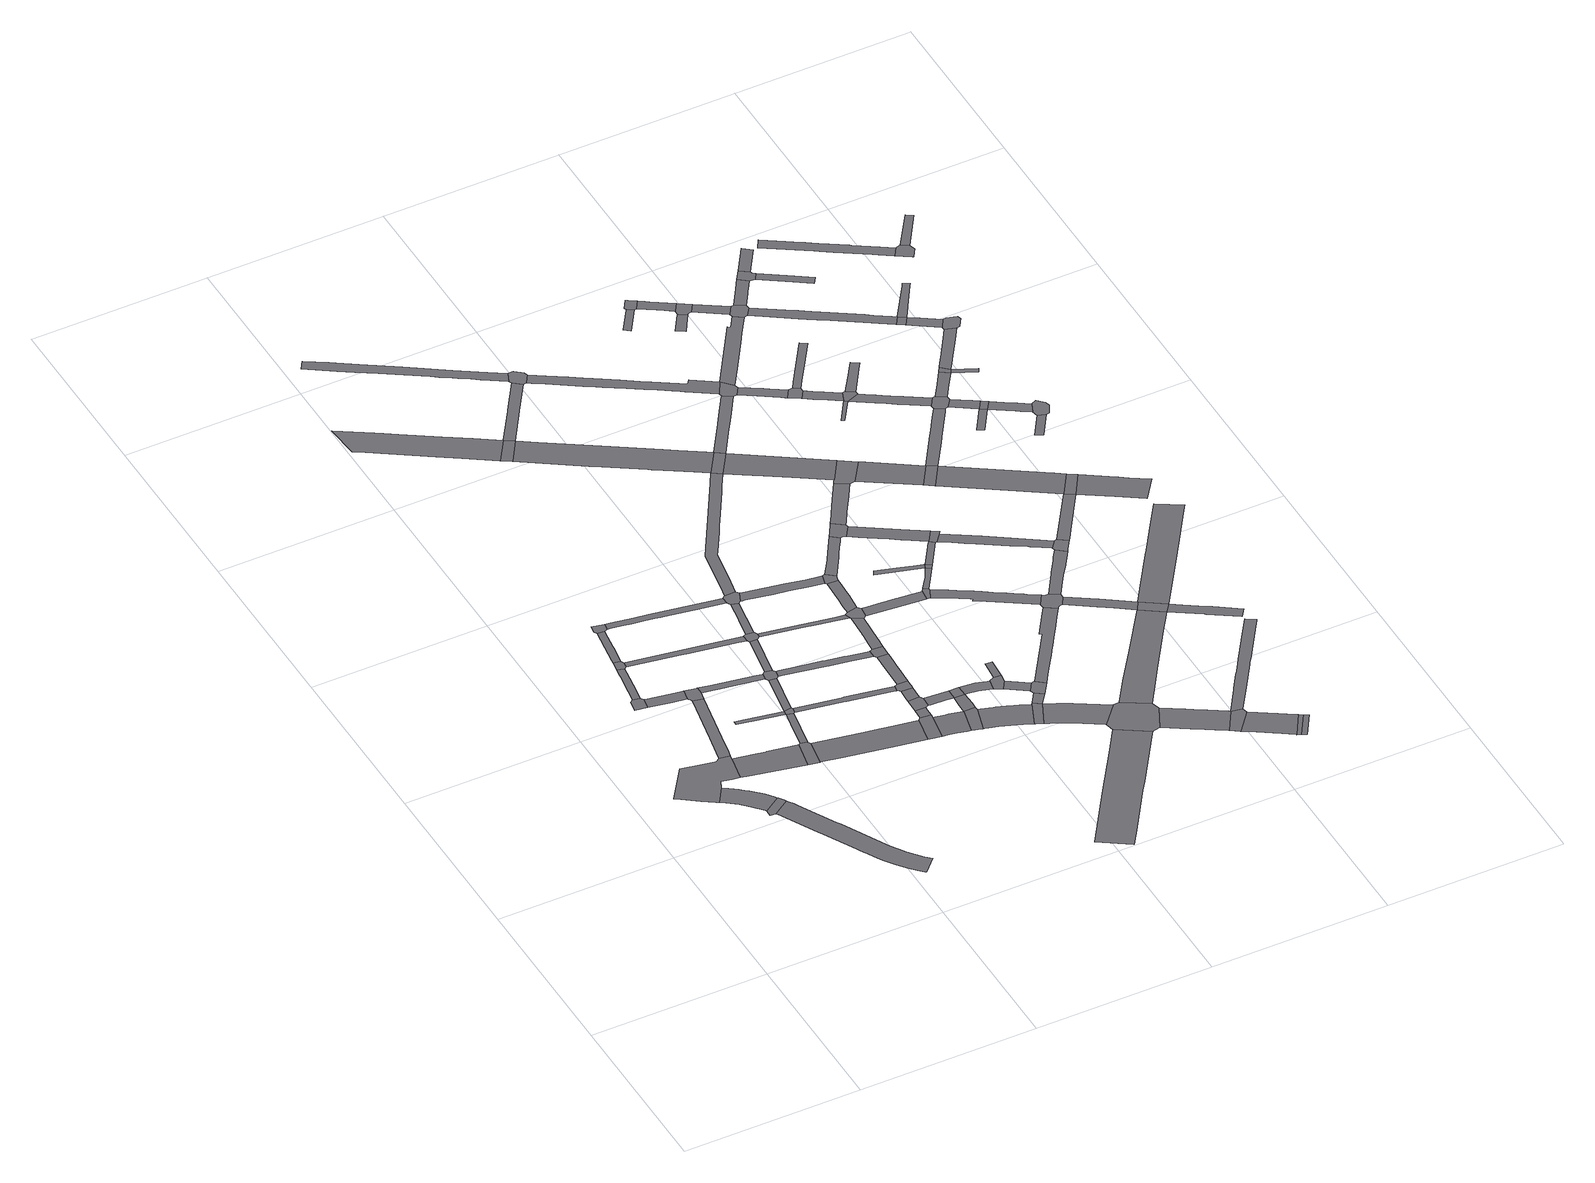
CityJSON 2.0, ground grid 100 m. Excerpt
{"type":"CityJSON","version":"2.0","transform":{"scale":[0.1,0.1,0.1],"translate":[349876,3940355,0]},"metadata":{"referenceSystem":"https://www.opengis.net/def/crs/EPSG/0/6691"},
"CityObjects":{
"road1":{"type":"Road","geometry":[{"type":"MultiSurface","lod":"1","boundaries":[[[0,1,2,3,4,5,6,7,8,9,10,11,12,13,14,15,16]]]}]},
"road2":{"type":"Road","attributes":{"RoadStructureAttribute.sectionType":"1"},"geometry":[{"type":"MultiSurface","lod":"1","boundaries":[[[17,18,19,20,21,22,23,24,25,26,27,12,11,28,29,30,31,32,33,34,35,36,37,38,39,40,41]]]}]},
"road3":{"type":"Road","geometry":[{"type":"MultiSurface","lod":"1","boundaries":[[[42,43,44,45,41,40,46]]]}]},
"road4":{"type":"Road","geometry":[{"type":"MultiSurface","lod":"1","boundaries":[[[47,48,49,50,51,52]]]}]},
"road5":{"type":"Road","attributes":{"RoadStructureAttribute.sectionType":"1"},"geometry":[{"type":"MultiSurface","lod":"1","boundaries":[[[42,53,54,55,56,57,58,59,60,61,62,63,64,65,66,67,68,69,70,71,72,73,74,75,76,77,78,79,80,43]]]}]},
"road6":{"type":"Road","attributes":{"RoadStructureAttribute.sectionType":"1"},"geometry":[{"type":"MultiSurface","lod":"1","boundaries":[[[81,82,83,52,51,84,85,86,87,88]]]}]},
"road7":{"type":"Road","attributes":{"RoadStructureAttribute.sectionType":"1"},"geometry":[{"type":"MultiSurface","lod":"1","boundaries":[[[89,90,91,92,50,49,93,94]]]}]},
"road8":{"type":"Road","attributes":{"RoadStructureAttribute.sectionType":"1"},"geometry":[{"type":"MultiSurface","lod":"1","boundaries":[[[95,96,97,98,2,1,99,100,101]]]}]},
"road9":{"type":"Road","geometry":[{"type":"MultiSurface","lod":"1","boundaries":[[[87,102,103,104,105,88]]]}]},
"road10":{"type":"Road","attributes":{"RoadStructureAttribute.sectionType":"1"},"geometry":[{"type":"MultiSurface","lod":"1","boundaries":[[[106,107,108,109,110,111,112,0,16]]]}]},
"road11":{"type":"Road","attributes":{"RoadStructureAttribute.sectionType":"1"},"geometry":[{"type":"MultiSurface","lod":"1","boundaries":[[[104,113,114,115,116,117,118,119,105]]]}]},
"road12":{"type":"Road","geometry":[{"type":"MultiSurface","lod":"1","boundaries":[[[120,121,122,123,124,125,126,127,128,95,101,129,130,131,89,94]]]}]},
"road13":{"type":"Road","geometry":[{"type":"MultiSurface","lod":"1","boundaries":[[[132,118,117,133,134,135]]]}]},
"road14":{"type":"Road","geometry":[{"type":"MultiSurface","lod":"1","boundaries":[[[108,107,136,137,138,139,140]]]}]},
"road15":{"type":"Road","attributes":{"RoadStructureAttribute.sectionType":"1"},"geometry":[{"type":"MultiSurface","lod":"1","boundaries":[[[141,142,143,144,145,146,147]]]}]},
"road16":{"type":"Road","attributes":{"RoadStructureAttribute.sectionType":"1"},"geometry":[{"type":"MultiSurface","lod":"1","boundaries":[[[139,148,149,150,151,152,153,140]]]}]},
"road17":{"type":"Road","attributes":{"RoadStructureAttribute.sectionType":"1"},"geometry":[{"type":"MultiSurface","lod":"1","boundaries":[[[154,155,156,130,129,157,158,159,160,161]]]}]},
"road18":{"type":"Road","attributes":{"RoadStructureAttribute.sectionType":"1"},"geometry":[{"type":"MultiSurface","lod":"1","boundaries":[[[162,163,164,165,166,167,168,103,102]]]}]},
"road19":{"type":"Road","geometry":[{"type":"MultiSurface","lod":"1","boundaries":[[[150,149,169,170,171,141,147]]]}]},
"road20":{"type":"Road","attributes":{"RoadStructureAttribute.sectionType":"1"},"geometry":[{"type":"MultiSurface","lod":"1","boundaries":[[[172,141,171,173,174]]]}]},
"road21":{"type":"Road","attributes":{"RoadStructureAttribute.sectionType":"1"},"geometry":[{"type":"MultiSurface","lod":"1","boundaries":[[[175,176,177,178,179,180,181,182,183,184,185,186,187,188,189,190,191,134,133]]]}]},
"road22":{"type":"Road","attributes":{"RoadStructureAttribute.sectionType":"1"},"geometry":[{"type":"MultiSurface","lod":"1","boundaries":[[[192,193,194,195,137,136,196,197,198,199,200]]]}]},
"road23":{"type":"Road","geometry":[{"type":"MultiSurface","lod":"1","boundaries":[[[172,174,201,202,203,204,205,154,161]]]}]},
"road24":{"type":"Road","attributes":{"function":"3","RoadStructureAttribute.sectionType":"1"},"geometry":[{"type":"MultiSurface","lod":"1","boundaries":[[[206,207,208,209,210,211,212,213,214,215,216,217,218]]]}]},
"road25":{"type":"Road","attributes":{"RoadStructureAttribute.sectionType":"1"},"geometry":[{"type":"MultiSurface","lod":"1","boundaries":[[[219,220,221,205,204,222,223]]]}]},
"road26":{"type":"Road","attributes":{"RoadStructureAttribute.sectionType":"1"},"geometry":[{"type":"MultiSurface","lod":"1","boundaries":[[[224,225,226,227,228,229,170,169,230,231,232,233,234,235]]]}]},
"road27":{"type":"Road","geometry":[{"type":"MultiSurface","lod":"1","boundaries":[[[166,165,219,223,236,237,238,239,240]]]}]},
"road28":{"type":"Road","attributes":{"RoadStructureAttribute.sectionType":"1"},"geometry":[{"type":"MultiSurface","lod":"1","boundaries":[[[239,241,242,243,244,245,240]]]}]},
"road29":{"type":"Road","attributes":{"RoadStructureAttribute.sectionType":"1"},"geometry":[{"type":"MultiSurface","lod":"1","boundaries":[[[246,247,248,249,250,251,252,253,254,255,203,202,256,257,258,259,260,261,262]]]}]},
"road30":{"type":"Road","geometry":[{"type":"MultiSurface","lod":"1","boundaries":[[[211,263,264,212]]]}]},
"road31":{"type":"Road","geometry":[{"type":"MultiSurface","lod":"1","boundaries":[[[265,266,267,187,186,243,242,268]]]}]},
"road32":{"type":"Road","geometry":[{"type":"MultiSurface","lod":"1","boundaries":[[[269,270,271,200,199,272,273]]]}]},
"road33":{"type":"Road","attributes":{"RoadStructureAttribute.sectionType":"1"},"geometry":[{"type":"MultiSurface","lod":"1","boundaries":[[[274,275,276,277,278,279,280,281,282,283,284,285,286,287,288,289,290,291,292,293,294,295,296]]]}]},
"road34":{"type":"Road","attributes":{"RoadStructureAttribute.sectionType":"1"},"geometry":[{"type":"MultiSurface","lod":"1","boundaries":[[[271,270,297,298,299]]]}]},
"road35":{"type":"Road","geometry":[{"type":"MultiSurface","lod":"1","boundaries":[[[299,298,300,301,302,303]]]}]},
"road36":{"type":"Road","attributes":{"RoadStructureAttribute.sectionType":"1"},"geometry":[{"type":"MultiSurface","lod":"1","boundaries":[[[304,305,306,237,236,307,308,309,310,311]]]}]},
"road37":{"type":"Road","attributes":{"RoadStructureAttribute.sectionType":"1"},"geometry":[{"type":"MultiSurface","lod":"1","boundaries":[[[312,313,314,315,316,317,318,269,273]]]}]},
"road38":{"type":"Road","attributes":{"RoadStructureAttribute.sectionType":"1"},"geometry":[{"type":"MultiSurface","lod":"1","boundaries":[[[302,319,320,321,303]]]}]},
"road39":{"type":"Road","geometry":[{"type":"MultiSurface","lod":"1","boundaries":[[[322,320,319,323,324,325,326,224,235]]]}]},
"road40":{"type":"Road","attributes":{"RoadStructureAttribute.sectionType":"1"},"geometry":[{"type":"MultiSurface","lod":"1","boundaries":[[[327,328,326,325,329,330,331,332,333,334]]]}]},
"road41":{"type":"Road","attributes":{"RoadStructureAttribute.sectionType":"1"},"geometry":[{"type":"MultiSurface","lod":"1","boundaries":[[[335,336,337,338,212,264,339,340,341,342]]]}]},
"road42":{"type":"Road","geometry":[{"type":"MultiSurface","lod":"1","boundaries":[[[343,316,315,344,345,346,347]]]}]},
"road43":{"type":"Road","attributes":{"RoadStructureAttribute.sectionType":"1"},"geometry":[{"type":"MultiSurface","lod":"1","boundaries":[[[300,348,349,350,351,316,343,352,353,350,354,301]]]}]},
"road44":{"type":"Road","attributes":{"RoadStructureAttribute.sectionType":"1"},"geometry":[{"type":"MultiSurface","lod":"1","boundaries":[[[355,356,357,358,359,360,361,362,363,364,365,265,268]]]}]},
"road45":{"type":"Road","geometry":[{"type":"MultiSurface","lod":"1","boundaries":[[[334,333,366,367,368,369,246,262]]]}]},
"road46":{"type":"Road","geometry":[{"type":"MultiSurface","lod":"1","boundaries":[[[354,350,353,370]]]}]},
"road47":{"type":"Road","attributes":{"RoadStructureAttribute.sectionType":"1"},"geometry":[{"type":"MultiSurface","lod":"1","boundaries":[[[371,372,373,374,375,376,377,378,379,369,368]]]}]},
"road48":{"type":"Road","attributes":{"RoadStructureAttribute.sectionType":"1"},"geometry":[{"type":"MultiSurface","lod":"1","boundaries":[[[380,381,382,383,384,385,386,387,267,266,388,389,390,391,392,393,394,395,396,397,398]]]}]},
"road49":{"type":"Road","attributes":{"function":"3","RoadStructureAttribute.sectionType":"1"},"geometry":[{"type":"MultiSurface","lod":"1","boundaries":[[[399,400,401,402,403,404,264,263,405,406,407,408,409,410,398]]]}]},
"road50":{"type":"Road","geometry":[{"type":"MultiSurface","lod":"1","boundaries":[[[310,411,375,374,412,413,414,415,311]]]}]},
"road51":{"type":"Road","attributes":{"RoadStructureAttribute.sectionType":"1"},"geometry":[{"type":"MultiSurface","lod":"1","boundaries":[[[416,417,418,419,420,421,347,346,422,423,424,425,426,427,428]]]}]},
"road52":{"type":"Road","attributes":{"function":"3","RoadStructureAttribute.sectionType":"1"},"geometry":[{"type":"MultiSurface","lod":"1","boundaries":[[[429,430,431,432,433,434,435,436,437,438,439,440]]]}]},
"road53":{"type":"Road","attributes":{"RoadStructureAttribute.sectionType":"1"},"geometry":[{"type":"MultiSurface","lod":"1","boundaries":[[[353,441,442,443,444,445,446,370]]]}]},
"road54":{"type":"Road","attributes":{"RoadStructureAttribute.sectionType":"1"},"geometry":[{"type":"MultiSurface","lod":"1","boundaries":[[[447,448,449,450,451,415,414,452,453,454]]]}]},
"road55":{"type":"Road","geometry":[{"type":"MultiSurface","lod":"1","boundaries":[[[296,295,335,342,455,456,457,458]]]}]},
"road56":{"type":"Road","geometry":[{"type":"MultiSurface","lod":"1","boundaries":[[[459,460,461,362,361,447,454]]]}]},
"road57":{"type":"Road","geometry":[{"type":"MultiSurface","lod":"1","boundaries":[[[427,462,463,464,465,466,428]]]}]},
"road58":{"type":"Road","geometry":[{"type":"MultiSurface","lod":"1","boundaries":[[[444,443,467,468,469,470,471]]]}]},
"road59":{"type":"Road","attributes":{"RoadStructureAttribute.sectionType":"1"},"geometry":[{"type":"MultiSurface","lod":"1","boundaries":[[[412,472,473,474,475,476,477,478,479,480,481,482,483,413]]]}]},
"road60":{"type":"Road","attributes":{"RoadStructureAttribute.sectionType":"1"},"geometry":[{"type":"MultiSurface","lod":"1","boundaries":[[[468,484,485,486,469]]]}]},
"road61":{"type":"Road","attributes":{"RoadStructureAttribute.sectionType":"1"},"geometry":[{"type":"MultiSurface","lod":"1","boundaries":[[[470,487,488,471]]]}]},
"road62":{"type":"Road","attributes":{"RoadStructureAttribute.sectionType":"1"},"geometry":[{"type":"MultiSurface","lod":"1","boundaries":[[[466,465,489,490]]]}]},
"road63":{"type":"Road","attributes":{"RoadStructureAttribute.sectionType":"1"},"geometry":[{"type":"MultiSurface","lod":"1","boundaries":[[[491,492,493,494,461,460,495,496,497,498,499,500]]]}]},
"road64":{"type":"Road","geometry":[{"type":"MultiSurface","lod":"1","boundaries":[[[489,501,502,503,504,486,485,490]]]}]},
"road65":{"type":"Road","attributes":{"RoadStructureAttribute.sectionType":"1"},"geometry":[{"type":"MultiSurface","lod":"1","boundaries":[[[505,506,507,465,464,508,509,510,511,512]]]}]},
"road66":{"type":"Road","geometry":[{"type":"MultiSurface","lod":"1","boundaries":[[[397,513,399,398]]]}]},
"road67":{"type":"Road","geometry":[{"type":"MultiSurface","lod":"1","boundaries":[[[475,474,514,515,516,517]]]}]},
"road68":{"type":"Road","geometry":[{"type":"MultiSurface","lod":"1","boundaries":[[[518,519,520,521,522,500,499,523,524]]]}]},
"road69":{"type":"Road","attributes":{"RoadStructureAttribute.sectionType":"1"},"geometry":[{"type":"MultiSurface","lod":"1","boundaries":[[[525,526,527,528,529,530,531,532,533]]]}]},
"road70":{"type":"Road","attributes":{"RoadStructureAttribute.sectionType":"1"},"geometry":[{"type":"MultiSurface","lod":"1","boundaries":[[[534,535,536,537,538,539,540,541,542,543,544,545,546,547,548,549,550,551,552,553,554,555,556,557,558,559,456,455]]]}]},
"road71":{"type":"Road","geometry":[{"type":"MultiSurface","lod":"1","boundaries":[[[434,560,561,562,563,512,511,435]]]}]},
"road72":{"type":"Road","attributes":{"RoadStructureAttribute.sectionType":"1"},"geometry":[{"type":"MultiSurface","lod":"1","boundaries":[[[516,564,565,533,566,567,517]]]}]},
"road73":{"type":"Road","attributes":{"function":"3","RoadStructureAttribute.sectionType":"1"},"geometry":[{"type":"MultiSurface","lod":"1","boundaries":[[[568,569,570,571,572,573,513,397]]]}]},
"road74":{"type":"Road","geometry":[{"type":"MultiSurface","lod":"1","boundaries":[[[525,533,565,574,575]]]}]},
"road75":{"type":"Road","attributes":{"RoadStructureAttribute.sectionType":"1"},"geometry":[{"type":"MultiSurface","lod":"1","boundaries":[[[576,577,578,579,580,581,582,502,501,583,584,585,586,587,588,589,590,591,592]]]}]},
"road76":{"type":"Road","attributes":{"RoadStructureAttribute.sectionType":"1"},"geometry":[{"type":"MultiSurface","lod":"1","boundaries":[[[593,594,595,520,519,596,597,598,599,600]]]}]},
"road77":{"type":"Road","attributes":{"RoadStructureAttribute.sectionType":"1"},"geometry":[{"type":"MultiSurface","lod":"1","boundaries":[[[601,602,603,604,605,606,607,608,609,610,611,612,399,513]]]}]},
"road78":{"type":"Road","attributes":{"RoadStructureAttribute.sectionType":"1"},"geometry":[{"type":"MultiSurface","lod":"1","boundaries":[[[613,614,518,524,615,616,617,618,619,620,621,622,623,624]]]}]},
"road79":{"type":"Road","attributes":{"RoadStructureAttribute.sectionType":"1"},"geometry":[{"type":"MultiSurface","lod":"1","boundaries":[[[625,626,627,628,629,630,631,632,633,634,635,636,515,514,637,638,639,640,641,642,643,644]]]}]},
"road80":{"type":"Road","attributes":{"RoadStructureAttribute.sectionType":"1"},"geometry":[{"type":"MultiSurface","lod":"1","boundaries":[[[574,645,624,646,647,575]]]}]},
"road81":{"type":"Road","attributes":{"RoadStructureAttribute.sectionType":"1"},"geometry":[{"type":"MultiSurface","lod":"1","boundaries":[[[648,649,650,651,652,561,560,653,654,655,656]]]}]},
"road82":{"type":"Road","geometry":[{"type":"MultiSurface","lod":"1","boundaries":[[[657,658,659,613,624,645,660,661]]]}]},
"road83":{"type":"Road","geometry":[{"type":"MultiSurface","lod":"1","boundaries":[[[662,573,572,663,600,599,664]]]}]},
"road84":{"type":"Road","geometry":[{"type":"MultiSurface","lod":"1","boundaries":[[[665,666,547,546,607,606,667]]]}]},
"road85":{"type":"Road","attributes":{"RoadStructureAttribute.sectionType":"1"},"geometry":[{"type":"MultiSurface","lod":"1","boundaries":[[[668,669,670,671,672]]]}]},
"road86":{"type":"Road","geometry":[{"type":"MultiSurface","lod":"1","boundaries":[[[673,674,675,644,643,576,592,676,677,678]]]}]},
"road87":{"type":"Road","geometry":[{"type":"MultiSurface","lod":"1","boundaries":[[[679,648,656,680,681]]]}]},
"road88":{"type":"Road","attributes":{"function":"3","RoadStructureAttribute.sectionType":"1"},"geometry":[{"type":"MultiSurface","lod":"1","boundaries":[[[682,683,684,685,686,563,562,687,688,689,690,691,692,693]]]}]},
"road89":{"type":"Road","geometry":[{"type":"MultiSurface","lod":"1","boundaries":[[[694,668,672,695,696,697,698]]]}]},
"road90":{"type":"Road","attributes":{"RoadStructureAttribute.sectionType":"1"},"geometry":[{"type":"MultiSurface","lod":"1","boundaries":[[[699,700,701,702,703,704,705,706,707,708,665,667]]]}]},
"road91":{"type":"Road","attributes":{"function":"3","RoadStructureAttribute.sectionType":"1"},"geometry":[{"type":"MultiSurface","lod":"1","boundaries":[[[709,710,711,712,662,664]]]}]},
"road92":{"type":"Road","attributes":{"RoadStructureAttribute.sectionType":"1"},"geometry":[{"type":"MultiSurface","lod":"1","boundaries":[[[660,713,714,715,716,717,718,719,720,721,722,723,724,725,661]]]}]},
"road93":{"type":"Road","attributes":{"RoadStructureAttribute.sectionType":"1"},"geometry":[{"type":"MultiSurface","lod":"1","boundaries":[[[726,727,681,680,728,729,730,731,732,733]]]}]},
"road94":{"type":"Road","attributes":{"RoadStructureAttribute.sectionType":"1"},"geometry":[{"type":"MultiSurface","lod":"1","boundaries":[[[677,734,735,736,682,737,738,678]]]}]},
"road95":{"type":"Road","attributes":{"RoadStructureAttribute.sectionType":"1"},"geometry":[{"type":"MultiSurface","lod":"1","boundaries":[[[739,740,741,742,743,744,745,746,696,695]]]}]},
"road96":{"type":"Road","attributes":{"RoadStructureAttribute.sectionType":"1"},"geometry":[{"type":"MultiSurface","lod":"1","boundaries":[[[747,748,749,750,751,752]]]}]},
"road97":{"type":"Road","attributes":{"RoadStructureAttribute.sectionType":"1"},"geometry":[{"type":"MultiSurface","lod":"1","boundaries":[[[753,754,755,756,757,758,759,760,761,762,763,674,673]]]}]},
"road98":{"type":"Road","geometry":[{"type":"MultiSurface","lod":"1","boundaries":[[[764,765,766,767,705,704]]]}]},
"road99":{"type":"Road","attributes":{"RoadStructureAttribute.sectionType":"1"},"geometry":[{"type":"MultiSurface","lod":"1","boundaries":[[[768,769,547,666,770,771,772,773,774,775,776]]]}]},
"road100":{"type":"Road","geometry":[{"type":"MultiSurface","lod":"1","boundaries":[[[732,777,778,779,733]]]}]},
"road101":{"type":"Road","geometry":[{"type":"MultiSurface","lod":"1","boundaries":[[[780,710,709,781]]]}]},
"road102":{"type":"Road","attributes":{"RoadStructureAttribute.sectionType":"1"},"geometry":[{"type":"MultiSurface","lod":"1","boundaries":[[[782,783,784,779,778]]]}]},
"road103":{"type":"Road","geometry":[{"type":"MultiSurface","lod":"1","boundaries":[[[741,752,751,785,786,787,788,742]]]}]},
"road104":{"type":"Road","attributes":{"RoadStructureAttribute.sectionType":"1"},"geometry":[{"type":"MultiSurface","lod":"1","boundaries":[[[789,790,791,765,764,792,793,794,795]]]}]},
"road105":{"type":"Road","attributes":{"RoadStructureAttribute.sectionType":"1"},"geometry":[{"type":"MultiSurface","lod":"1","boundaries":[[[794,796,797,798]]]}]},
"road106":{"type":"Road","geometry":[{"type":"MultiSurface","lod":"1","boundaries":[[[799,737,682,693]]]}]},
"road107":{"type":"Road","geometry":[{"type":"MultiSurface","lod":"1","boundaries":[[[800,723,722,759,758,801,802,803,804]]]}]},
"road108":{"type":"Road","attributes":{"RoadStructureAttribute.sectionType":"1"},"geometry":[{"type":"MultiSurface","lod":"1","boundaries":[[[805,787,786,806]]]}]},
"road109":{"type":"Road","attributes":{"RoadStructureAttribute.sectionType":"1"},"geometry":[{"type":"MultiSurface","lod":"1","boundaries":[[[679,807,808,809,810,811,812,813,814,815,816,817,818,819,820,821,822,648]]]}]},
"road110":{"type":"Road","attributes":{"RoadStructureAttribute.sectionType":"1"},"geometry":[{"type":"MultiSurface","lod":"1","boundaries":[[[823,824,825,826,827,767,766]]]}]},
"road111":{"type":"Road","geometry":[{"type":"MultiSurface","lod":"1","boundaries":[[[795,794,798,828,829,830]]]}]},
"road112":{"type":"Road","geometry":[{"type":"MultiSurface","lod":"1","boundaries":[[[776,775,831,832,833,834,805,806]]]}]},
"road113":{"type":"Road","attributes":{"RoadStructureAttribute.sectionType":"1"},"geometry":[{"type":"MultiSurface","lod":"1","boundaries":[[[835,836,837,838,839,840,841,842,843,844,710,780]]]}]},
"road114":{"type":"Road","attributes":{"function":"3","RoadStructureAttribute.sectionType":"1"},"geometry":[{"type":"MultiSurface","lod":"1","boundaries":[[[845,846,847,848,849,850,780,781]]]}]},
"road115":{"type":"Road","attributes":{"RoadStructureAttribute.sectionType":"1"},"geometry":[{"type":"MultiSurface","lod":"1","boundaries":[[[829,851,852,853,854,855,830]]]}]},
"road116":{"type":"Road","attributes":{"RoadStructureAttribute.sectionType":"1"},"geometry":[{"type":"MultiSurface","lod":"1","boundaries":[[[856,857,858,859,860,861,862,863,864,865,866,867,868,828,798]]]}]},
"road117":{"type":"Road","attributes":{"RoadStructureAttribute.sectionType":"1"},"geometry":[{"type":"MultiSurface","lod":"1","boundaries":[[[869,870,871,872,873,874,875,876,877,799,693]]]}]},
"road118":{"type":"Road","attributes":{"RoadStructureAttribute.sectionType":"1"},"geometry":[{"type":"MultiSurface","lod":"1","boundaries":[[[878,879,800,804,880,881,882,883,847]]]}]},
"road119":{"type":"Road","attributes":{"RoadStructureAttribute.sectionType":"1"},"geometry":[{"type":"MultiSurface","lod":"1","boundaries":[[[884,834,833,885,886,887,888,889]]]}]},
"road120":{"type":"Road","attributes":{"function":"3","RoadStructureAttribute.sectionType":"1"},"geometry":[{"type":"MultiSurface","lod":"1","boundaries":[[[890,891,892,893,894,895,896,897,898,899,900,737,799]]]}]},
"road121":{"type":"Road","geometry":[{"type":"MultiSurface","lod":"1","boundaries":[[[888,901,902,903,904,905,906,889]]]}]},
"road122":{"type":"Road","geometry":[{"type":"MultiSurface","lod":"1","boundaries":[[[907,908,862,861,840,839,909,910]]]}]},
"road123":{"type":"Road","geometry":[{"type":"MultiSurface","lod":"1","boundaries":[[[847,883,911,848]]]}]},
"road124":{"type":"Road","attributes":{"RoadStructureAttribute.sectionType":"1"},"geometry":[{"type":"MultiSurface","lod":"1","boundaries":[[[912,913,914,915,916,917,918,919,832,831,920,921,922,923,924,925,926,927,928,929]]]}]},
"road125":{"type":"Road","attributes":{"RoadStructureAttribute.sectionType":"1"},"geometry":[{"type":"MultiSurface","lod":"1","boundaries":[[[930,931,932,933]]]}]},
"road126":{"type":"Road","attributes":{"RoadStructureAttribute.sectionType":"1"},"geometry":[{"type":"MultiSurface","lod":"1","boundaries":[[[904,934,935,936,905]]]}]},
"road127":{"type":"Road","attributes":{"RoadStructureAttribute.sectionType":"1"},"geometry":[{"type":"MultiSurface","lod":"1","boundaries":[[[937,938,939,910,909,940,933]]]}]},
"road128":{"type":"Road","attributes":{"RoadStructureAttribute.sectionType":"1"},"geometry":[{"type":"MultiSurface","lod":"1","boundaries":[[[941,908,907,942,943,944]]]}]},
"road129":{"type":"Road","attributes":{"RoadStructureAttribute.sectionType":"1"},"geometry":[{"type":"MultiSurface","lod":"1","boundaries":[[[945,946,947,948,949,902,901]]]}]},
"road130":{"type":"Road","geometry":[{"type":"MultiSurface","lod":"1","boundaries":[[[937,933,932,950]]]}]},
"road131":{"type":"Road","attributes":{"function":"3","RoadStructureAttribute.sectionType":"1"},"geometry":[{"type":"MultiSurface","lod":"1","boundaries":[[[883,951,952,953,954,955,956,957,911]]]}]},
"road132":{"type":"Road","geometry":[{"type":"MultiSurface","lod":"1","boundaries":[[[943,958,959,944]]]}]},
"road133":{"type":"Road","attributes":{"RoadStructureAttribute.sectionType":"1"},"geometry":[{"type":"MultiSurface","lod":"1","boundaries":[[[932,960,961,962,963,964,965,966,967,950]]]}]},
"road134":{"type":"Road","attributes":{"RoadStructureAttribute.sectionType":"1"},"geometry":[{"type":"MultiSurface","lod":"1","boundaries":[[[968,969,970,971]]]}]},
"road135":{"type":"Road","attributes":{"RoadStructureAttribute.sectionType":"1"},"geometry":[{"type":"MultiSurface","lod":"1","boundaries":[[[943,972,973,958]]]}]},
"road136":{"type":"Road","geometry":[{"type":"MultiSurface","lod":"1","boundaries":[[[928,974,975,929]]]}]},
"road137":{"type":"Road","attributes":{"RoadStructureAttribute.sectionType":"1"},"geometry":[{"type":"MultiSurface","lod":"1","boundaries":[[[976,977,978,979,980,959,958,981,982,983,984,985,986,987]]]}]},
"road138":{"type":"Road","geometry":[{"type":"MultiSurface","lod":"1","boundaries":[[[988,989,963,962,968,971,990,991]]]}]},
"road139":{"type":"Road","attributes":{"RoadStructureAttribute.sectionType":"1"},"geometry":[{"type":"MultiSurface","lod":"1","boundaries":[[[992,993,975,974,994,995,996]]]}]},
"road140":{"type":"Road","attributes":{"RoadStructureAttribute.sectionType":"1"},"geometry":[{"type":"MultiSurface","lod":"1","boundaries":[[[975,997,998,999,1000,1001,1002,929]]]}]},
"road141":{"type":"Road","attributes":{"RoadStructureAttribute.sectionType":"1"},"geometry":[{"type":"MultiSurface","lod":"1","boundaries":[[[1003,1004,1005,1006,1007,1008,1009,1010,1011,1012,1013,1014,1015,1016,1017,1018,1019,1020,1021]]]}]},
"road142":{"type":"Road","geometry":[{"type":"MultiSurface","lod":"1","boundaries":[[[995,987,986,1022,1023,1024,1025,996]]]}]},
"road143":{"type":"Road","geometry":[{"type":"MultiSurface","lod":"1","boundaries":[[[1010,1026,1027,1028,1029,1030,1031,1032,1011]]]}]},
"road144":{"type":"Road","attributes":{"RoadStructureAttribute.sectionType":"1"},"geometry":[{"type":"MultiSurface","lod":"1","boundaries":[[[1031,1033,1034,1032]]]}]}
},
"vertices":[
[612,1531,0],[616,1553,0],[557,1564,0],[531,1547,0],[526,1548,0],[464,1561,0],[344,1586,0],[211,1396,0],[222,1389,0],[325,1317,0],[386,1274,0],[399,1265,0],[462,1359,0],[481,1404,0],[497,1401,0],[541,1392,0],[581,1384,0],
[667,1172,0],[649,1194,0],[632,1215,0],[613,1235,0],[594,1254,0],[575,1272,0],[554,1290,0],[543,1299,0],[534,1307,0],[512,1324,0],[490,1339,0],[429,1245,0],[448,1232,0],[467,1218,0],[467,1217,0],[484,1203,0],[492,1196,0],[501,1187,0],[518,1171,0],[533,1153,0],[547,1136,0],[563,1119,0],[578,1102,0],[581,1098,0],[674,1162,0],
[611,1057,0],[704,1118,0],[697,1129,0],[678,1157,0],[581,1058,0],
[364,2147,0],[353,2085,0],[422,2073,0],[433,2135,0],[421,2151,0],[383,2159,0],
[619,1045,0],[631,1023,0],[642,1004,0],[736,830,0],[750,805,0],[763,781,0],[831,654,0],[866,590,0],[867,588,0],[907,516,0],[921,490,0],[965,426,0],[1000,382,0],[1038,341,0],[1067,313,0],[1072,309,0],[1148,388,0],[1117,418,0],[1084,454,0],[1054,492,0],[1027,531,0],[1002,573,0],[976,622,0],[862,834,0],[849,857,0],[739,1061,0],[727,1083,0],[712,1107,0],
[415,2374,0],[408,2322,0],[402,2288,0],[438,2258,0],[439,2267,0],[453,2356,0],[457,2387,0],[419,2398,0],
[639,2099,0],[621,2102,0],[563,2112,0],[452,2130,0],[552,2050,0],[628,2036,0],
[643,2011,0],[642,2008,0],[587,1722,0],[559,1574,0],[622,1583,0],[644,1697,0],[702,1999,0],
[472,2396,0],[476,2431,0],[467,2448,0],[428,2454,0],
[615,1377,0],[927,1312,0],[959,1466,0],[954,1467,0],[793,1496,0],[789,1497,0],[735,1508,0],
[471,2479,0],[483,2554,0],[485,2568,0],[501,2676,0],[503,2686,0],[463,2692,0],[431,2475,0],
[631,2035,0],[633,2033,0],[635,2031,0],[638,2028,0],[639,2026,0],[641,2023,0],[642,2020,0],[642,2017,0],[643,2014,0],[711,2044,0],[712,2087,0],[709,2087,0],
[452,2708,0],[521,2696,0],[528,2735,0],[459,2747,0],
[991,1299,0],[1017,1447,0],[1008,1461,0],[1009,1467,0],[971,1474,0],
[1014,1726,0],[815,1762,0],[755,1773,0],[753,1750,0],[818,1738,0],[835,1735,0],[1010,1702,0],
[1029,1575,0],[1050,1691,0],[1011,1701,0],[1007,1677,0],[990,1582,0],[990,1579,0],
[1050,2027,0],[1020,2032,0],[780,2075,0],[723,2042,0],[785,2032,0],[809,2028,0],[901,2012,0],[1045,1987,0],
[758,2347,0],[785,2342,0],[1057,2296,0],[1102,2288,0],[1098,2326,0],[884,2362,0],[791,2378,0],
[1056,1694,0],[1062,1725,0],[1057,1734,0],
[1056,1970,0],[1079,1858,0],[1097,1964,0],
[538,2692,0],[607,2681,0],[649,2674,0],[713,2664,0],[770,2655,0],[801,2650,0],[823,2646,0],[932,2627,0],[969,2620,0],[994,2615,0],[1039,2607,0],[1147,2591,0],[1145,2631,0],[1049,2647,0],[757,2696,0],[683,2709,0],[561,2730,0],
[1566,1350,0],[1434,1373,0],[1350,1388,0],[1280,1400,0],[993,1299,0],[1112,1278,0],[1396,1227,0],[1552,1200,0],[1578,1347,0],
[1107,1971,0],[1113,1975,0],[1119,2014,0],[1107,2031,0],[1069,2038,0],
[24,4490,0],[33,4483,0],[81,4452,0],[378,4258,0],[488,4186,0],[649,4080,0],[735,4211,0],[606,4294,0],[474,4380,0],[289,4498,0],[227,4539,0],[187,4564,0],[7,4680,0],
[1109,2273,0],[1089,2158,0],[1089,2156,0],[1128,2150,0],[1150,2274,0],
[1593,1635,0],[1569,1639,0],[1480,1654,0],[1331,1680,0],[1318,1682,0],[1112,1717,0],[1322,1647,0],[1327,1646,0],[1472,1620,0],[1519,1611,0],[1569,1602,0],[1587,1599,0],
[1167,2285,0],[1170,2312,0],[1162,2326,0],[1160,2330,0],[1119,2335,0],
[1179,2443,0],[1198,2559,0],[1159,2573,0],[1139,2451,0],[1138,2447,0],
[1607,1928,0],[1573,1935,0],[1484,1951,0],[1476,1953,0],[1441,1959,0],[1370,1973,0],[1365,1974,0],[1363,1974,0],[1224,1996,0],[1138,2011,0],[1132,1971,0],[1360,1930,0],[1366,1929,0],[1377,1927,0],[1494,1906,0],[1572,1892,0],[1607,1887,0],
[701,4046,0],[786,4178,0],
[1236,2628,0],[1224,2646,0],[1162,2641,0],[1212,2572,0],
[1652,1335,0],[1653,1357,0],[1594,1360,0],[1564,1198,0],[1626,1187,0],
[907,4707,0],[759,4803,0],[548,4942,0],[363,5062,0],[267,5125,0],[237,5145,0],[125,5217,0],[92,5166,0],[244,5067,0],[320,5018,0],[421,4953,0],[426,4950,0],[456,4930,0],[527,4884,0],[639,4811,0],[675,4787,0],[733,4750,0],[756,4734,0],[810,4699,0],[851,4672,0],[856,4669,0],[969,4595,0],[993,4650,0],
[1655,1399,0],[1656,1418,0],[1596,1420,0],
[1673,1427,0],[1677,1487,0],[1665,1505,0],[1599,1501,0],
[1576,2238,0],[1401,2270,0],[1257,2296,0],[1398,2244,0],[1464,2232,0],[1576,2212,0],[1640,2201,0],[1627,2230,0],
[1665,1180,0],[1705,1173,0],[1755,1161,0],[1775,1156,0],[1809,1303,0],[1735,1320,0],[1719,1323,0],
[1669,1581,0],[1603,1584,0],[1600,1522,0],
[1594,1598,0],[1670,1596,0],[1670,1607,0],[1671,1640,0],[1611,1642,0],
[1616,1794,0],[1615,1761,0],[1676,1762,0],[1676,1779,0],[1677,1792,0],[1680,1847,0],[1681,1866,0],[1618,1870,0],
[976,4576,0],[861,4402,0],[857,4396,0],[857,4395,0],[908,4369,0],[909,4370,0],[911,4373,0],[1024,4540,0],
[1877,1303,0],[1795,1152,0],[1826,1143,0],[1836,1140,0],[1877,1285,0],
[1687,1426,0],[1774,1421,0],[1816,1418,0],[1812,1354,0],[1877,1339,0],[1876,1414,0],[1817,1477,0],
[1225,2568,0],[1238,2566,0],[1306,2553,0],[1385,2539,0],[1460,2526,0],[1580,2504,0],[1652,2492,0],[1665,2547,0],[1580,2561,0],[1480,2581,0],[1256,2624,0],
[1682,1886,0],[1682,1903,0],[1684,1931,0],[1625,1935,0],
[1874,1474,0],
[1686,1956,0],[1687,1970,0],[1689,1994,0],[1700,2165,0],[1644,2195,0],[1635,2062,0],[1635,2060,0],[1634,2050,0],[1629,1984,0],
[1498,3433,0],[1330,3148,0],[1305,3105,0],[1302,3099,0],[1252,3015,0],[1217,2956,0],[1203,2877,0],[1176,2720,0],[1245,2759,0],[1276,2936,0],[1290,2960,0],[1315,3001,0],[1362,3081,0],[1386,3123,0],[1435,3204,0],[1519,3349,0],[1540,3385,0],[1589,3467,0],[1538,3503,0],
[1625,3633,0],[1593,3654,0],[1473,3732,0],[1410,3773,0],[1150,3942,0],[880,4117,0],[1023,3835,0],[1079,3799,0],[1274,3673,0],[1288,3664,0],[1296,3659,0],[1468,3548,0],
[1643,2196,0],[1716,2178,0],[1723,2237,0],[1707,2253,0],[1647,2241,0],
[2083,1214,0],[2056,1225,0],[2021,1238,0],[1969,1257,0],[1959,1260,0],[1896,1280,0],[1853,1136,0],[1862,1133,0],[1912,1118,0],[1969,1098,0],[2027,1075,0],[2080,1053,0],[2138,1191,0],
[2152,94,0],[2323,348,0],[2364,407,0],[2404,466,0],[2527,648,0],[2578,723,0],[2407,830,0],[2404,827,0],[2306,680,0],[2147,445,0],[1926,117,0],[2091,5,0],
[1892,1413,0],[1949,1408,0],[2022,1384,0],[2034,1445,0],[2025,1448,0],[1963,1469,0],
[1661,2483,0],[1654,2364,0],[1654,2363,0],[1654,2358,0],[1650,2291,0],[1715,2353,0],[1715,2358,0],[1722,2480,0],
[1042,4544,0],[1074,4596,0],[1069,4615,0],[1024,4650,0],
[1722,2492,0],[1731,2512,0],[1681,2551,0],
[2086,1050,0],[2096,1046,0],[2123,1033,0],[2187,1169,0],[2143,1198,0],
[2036,1379,0],[2065,1360,0],[2100,1412,0],[2104,1457,0],[2064,1461,0],
[1923,2159,0],[2001,2152,0],[2049,2148,0],[2054,2208,0],[2037,2210,0],[1994,2214,0],[1916,2222,0],[1914,2223,0],[1877,2225,0],[1840,2228,0],[1838,2228,0],[1756,2234,0],
[2122,1322,0],[2179,1284,0],[2212,1335,0],
[2115,1569,0],[2075,1572,0],
[2231,1230,0],[2186,1262,0],
[1773,2690,0],[1761,2669,0],[1758,2665,0],[1744,2641,0],[1805,2634,0],[1818,2656,0],[1842,2696,0],[1867,2736,0],[1881,2761,0],[1838,2797,0],
[2280,1300,0],[2233,1338,0],[2229,1338,0],[2213,1334,0],
[2323,1101,0],[2264,1133,0],[2252,1138,0],[2149,1021,0],[2196,999,0],[2248,971,0],[2396,879,0],[2496,994,0],
[1674,3598,0],
[2068,2146,0],[2094,2201,0],[2093,2211,0],[2069,2228,0],
[1956,2822,0],[1953,2837,0],[1889,2880,0],[1850,2816,0],[1842,2803,0],[1901,2764,0],[1913,2756,0],
[2160,2385,0],[2107,2400,0],[2043,2419,0],[1912,2459,0],[1907,2449,0],[1899,2434,0],[1919,2428,0],[2079,2380,0],[2152,2358,0],
[1066,4528,0],[1124,4490,0],[1283,4386,0],[1338,4351,0],[1366,4333,0],[1467,4269,0],[1504,4246,0],[1542,4222,0],[1600,4185,0],[1660,4145,0],[1696,4121,0],[1715,4109,0],[1858,4016,0],[1905,4095,0],[1772,4180,0],[1755,4155,0],[1600,4255,0],[1587,4264,0],[1584,4266,0],[1551,4288,0],[1467,4342,0],[1466,4343,0],[1352,4417,0],[1340,4425,0],[1249,4484,0],[1153,4546,0],
[2623,734,0],[2688,869,0],[2676,913,0],[2533,999,0],
[2135,2275,0],[2179,2341,0],[2119,2296,0],[2108,2281,0],
[1591,3466,0],[1716,3389,0],[1765,3359,0],[1885,3280,0],[2061,3165,0],[2143,3290,0],
[2193,2362,0],[2164,2383,0],
[2535,1816,0],[2509,1777,0],[2422,1646,0],[2435,1637,0],[2395,1580,0],[2379,1554,0],[2367,1537,0],[2314,1350,0],[2341,1391,0],[2397,1473,0],[2416,1501,0],[2430,1522,0],[2441,1538,0],[2473,1586,0],[2526,1666,0],[2560,1718,0],[2598,1773,0],
[1982,3034,0],[1929,2947,0],[1922,2935,0],[1964,2854,0],[2002,2916,0],[2068,3023,0],[2117,3103,0],[2049,3144,0],
[1727,3680,0],[1775,3753,0],[1797,3787,0],[1828,3834,0],[1841,3854,0],[1912,3964,0],[1862,3996,0],[1857,3989,0],[1781,3871,0],[1748,3821,0],[1747,3819,0],[1742,3812,0],
[2306,2596,0],[2218,2653,0],[1967,2721,0],[1978,2714,0],[2004,2698,0],[2033,2680,0],[2038,2677,0],[2050,2669,0],[2072,2654,0],[2146,2604,0],[2154,2599,0],[2262,2529,0],
[2509,1942,0],[2496,1951,0],[2491,1954,0],[2481,1961,0],[2421,2000,0],[2364,2036,0],[2344,2049,0],[2318,2066,0],[2283,2089,0],[2278,2092,0],[2209,2135,0],[2175,2158,0],[2143,2107,0],[2243,2042,0],[2253,2035,0],[2245,2026,0],[2266,2013,0],[2495,1866,0],[2531,1843,0],[2570,1903,0],
[2289,2508,0],[2243,2503,0],[2237,2494,0],
[2995,676,0],[2988,681,0],[2896,739,0],[2835,776,0],[2802,796,0],[2756,650,0],[2818,612,0],[2860,585,0],[2919,549,0],
[2345,2570,0],[2344,2570,0],[2333,2578,0],[2297,2507,0],[2335,2555,0],
[2234,3231,0],[2056,3157,0],[2149,3108,0],
[1965,4015,0],[1959,4036,0],[1933,3966,0],
[1748,4802,0],[1743,4795,0],[1661,4670,0],[1694,4647,0],[1782,4781,0],
[2657,1861,0],[2607,1895,0],[2586,1893,0],[2608,1787,0],[2628,1790,0],[2659,1841,0],
[3058,662,0],[2969,516,0],[3064,633,0],
[2943,1577,0],[2761,1323,0],[2731,1280,0],[2625,1134,0],[2548,1021,0],[2747,1022,0],[2820,1132,0],[2862,1194,0],[2915,1272,0],[2997,1394,0],[3030,1441,0],[3066,1496,0],
[1743,4815,0],[1794,4782,0],[1826,4832,0],[1786,4859,0],[1776,4865,0],
[2020,3910,0],[2087,3866,0],[2120,3845,0],[2122,3844,0],[2138,3834,0],[2147,3828,0],[2180,3878,0],[2099,3929,0],[2095,3932,0],[2072,3947,0],
[2439,2921,0],[2519,3044,0],[2488,3065,0],[2263,3212,0],
[2362,2466,0],[2416,2431,0],[2464,2400,0],[2537,2354,0],[2608,2307,0],[2684,2260,0],[2693,2254,0],[2694,2253,0],[2701,2249,0],[2786,2195,0],[2820,2236,0],[2516,2441,0],[2471,2469,0],
[3276,499,0],[3197,549,0],[2971,515,0],[3037,473,0],[3106,429,0],[3114,424,0],[3206,366,0],[3285,494,0],
[2776,1692,0],[2778,1691,0],[2846,1644,0],[2974,1631,0],[2810,1741,0],
[1881,4726,0],[1891,4720,0],[1959,4675,0],[1991,4725,0],[1916,4774,0],[1876,4800,0],[1875,4801,0],[1859,4812,0],
[1953,4640,0],[1889,4542,0],[1935,4514,0],[1961,4556,0],[2002,4621,0],[1958,4648,0],
[2708,1937,0],[2737,1982,0],[2787,2049,0],[2788,2051,0],[2828,2111,0],[2842,2134,0],[2789,2174,0],[2758,2127,0],[2747,2109,0],[2693,2027,0],[2688,2020,0],
[2209,3788,0],[2241,3838,0],[2239,3860,0],[2205,3882,0],
[2148,4436,0],[2133,4446,0],[2028,4141,0],[2090,4236,0],[2153,4334,0],[2158,4341,0],[2176,4369,0],[2243,4471,0],[2193,4506,0],
[3204,360,0],[3227,353,0],[3306,481,0],
[2571,3015,0],[2489,2888,0],
[3235,348,0],[3251,338,0],[3331,465,0],
[2005,4627,0],[2027,4631,0],[2059,4681,0],[2025,4703,0],
[2329,3781,0],[2306,3796,0],[2257,3828,0],[2257,3757,0],[2287,3738,0],[2385,3674,0],[2407,3731,0],
[2305,3550,0],[2321,3539,0],[2402,3663,0],
[3104,1543,0],
[2837,2239,0],[2850,2146,0],[2851,2147,0],[2865,2168,0],[2889,2205,0],
[2221,4576,0],[2188,4525,0],
[3148,796,0],[3247,944,0],[3268,977,0],[3269,978,0],[3368,1125,0],[3435,1224,0],[3440,1233,0],[3389,1264,0],[3296,1126,0],[3215,1007,0],[3195,978,0],[3165,932,0],[3156,919,0],[3150,910,0],[3091,820,0],[3086,813,0],
[2271,3908,0],[2334,4002,0],[2431,4147,0],[2396,4171,0],[2228,3916,0],
[2473,3688,0],[2471,3707,0],[2427,3734,0],
[2262,4476,0],[2297,4525,0],[2293,4546,0],[2239,4577,0],
[2671,3167,0],[2689,3194,0],[2694,3202,0],[2797,3362,0],[2809,3381,0],[2759,3413,0],[2722,3356,0],[2686,3301,0],[2667,3272,0],[2643,3235,0],
[2527,2864,0],[2799,2685,0],[3030,2532,0],[3114,2660,0],[3063,2693,0],[3023,2719,0],
[2565,3850,0],[2592,3891,0],[2552,3917,0],[2513,3860,0],[2510,3856,0],
[2519,3587,0],[2567,3556,0],[2615,3525,0],[2617,3524,0],[2623,3520,0],[2755,3434,0],[2789,3485,0],[2665,3564,0],[2662,3566,0],[2649,3575,0],[2574,3623,0],[2549,3639,0],[2503,3669,0],
[3227,1390,0],[3233,1386,0],[3234,1385,0],[3385,1285,0],[3419,1334,0],[3288,1422,0],[3267,1436,0],[3228,1462,0],[3161,1506,0],
[2865,2281,0],[2854,2265,0],[2897,2217,0],[2948,2294,0],[2948,2295,0],[3082,2498,0],
[2306,4681,0],[2341,4620,0],[2350,4634,0],[2374,4671,0],[2395,4705,0],[2346,4743,0],
[3272,1792,0],[3326,1871,0],[3379,1950,0],[3478,2097,0],[3529,2172,0],[3395,2253,0],[3275,2076,0],[3195,1957,0],[3174,1927,0],[3109,1831,0],[3030,1714,0],
[2427,4702,0],[2450,4738,0],[2437,4747,0],[2433,4763,0],[2381,4797,0],[2358,4761,0],
[2859,3456,0],[2809,3488,0],[2827,3388,0],[2863,3435,0],
[3161,2629,0],
[2901,4131,0],[2824,4181,0],[2788,4206,0],[2787,4206,0],[2561,4354,0],[2557,4356,0],[2506,4390,0],[2452,4424,0],[2330,4432,0],[2481,4333,0],[2492,4327,0],[2517,4310,0],[2559,4283,0],[2616,4245,0],[2789,4132,0],[2821,4111,0],[2891,4065,0],[2924,4115,0],
[2873,3168,0],[2908,3149,0],[2994,3279,0],[2959,3302,0],
[2523,4902,0],[2475,4941,0],[2473,4938,0],
[2991,3352,0],[2957,3375,0],[2954,3377,0],[2859,3367,0],
[2859,3565,0],[2896,3513,0],[2961,3613,0],[2911,3645,0],
[2588,4594,0],[2676,4535,0],[2685,4549,0],[2701,4574,0],[2613,4634,0],
[3027,3330,0],
[3249,2392,0],[3386,2305,0],[3474,2424,0],[3467,2428,0],[3377,2487,0],[3332,2517,0],[3326,2521,0],
[2974,3634,0],[2930,3675,0],
[3113,3202,0],[3134,3188,0],[3185,3155,0],[3209,3211,0],[3148,3251,0],[3092,3287,0],[3086,3291,0],[3060,3308,0],
[3193,3121,0],[3114,2997,0],[3152,2973,0],[3237,3106,0],
[3090,3552,0],[3101,3575,0],
[2931,4039,0],[2964,4089,0],
[3035,3836,0],[3003,3786,0],[2972,3738,0],[2961,3722,0],[2932,3677,0],[3013,3693,0],[3014,3695,0],[3031,3720,0],[3086,3805,0],[3114,3848,0],[3147,3899,0],[3089,3919,0],
[3276,3189,0],[3241,3226,0],[3255,3109,0],[3284,3163,0],
[3020,4053,0],[2999,4067,0],[2960,4021,0],[3086,3938,0],[3118,3990,0],
[3031,4196,0],[3089,4289,0],[3100,4307,0],[3067,4328,0],[3055,4310,0],[2989,4212,0],
[2551,4908,0],[2790,4752,0],[2813,4737,0],[2872,4699,0],[3037,4591,0],[3044,4587,0],[3063,4575,0],[3130,4531,0],[3163,4582,0],[3096,4626,0],[2975,4704,0],[2966,4710,0],[2881,4765,0],[2835,4795,0],[2834,4796,0],[2781,4830,0],[2729,4864,0],[2696,4886,0],[2582,4960,0],
[3167,3903,0],[3201,3955,0],[3195,3975,0],[3138,3993,0],
[3169,4506,0],[3174,4503,0],[3206,4482,0],[3211,4480,0],[3243,4530,0],[3235,4565,0],[3193,4590,0],
[3360,4757,0],[3323,4780,0]
]}
